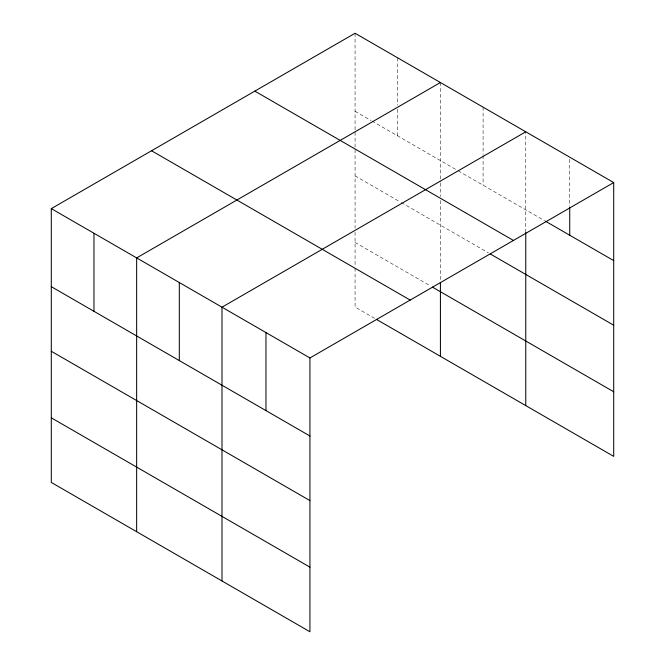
<?xml version="1.0" encoding="UTF-8"?>
<svg xmlns="http://www.w3.org/2000/svg" width="665" height="665" viewBox="0 0 665 665"><rect width="100%" height="100%" fill="white"/><g stroke="black" fill="none" stroke-linecap="round" stroke-linejoin="round"><path stroke-width="0.5" stroke-dasharray="3.33 2.49" d="M525.766 232.401L525.766 131.803M355.068 111.288L371.07 120.531M371.959 121.047L457.312 170.315M458.202 170.83L544.61 220.722M355.068 175.893L400.413 202.069M401.303 202.584L488.426 252.883M355.068 242.451L430.637 286.075M374.628 318.344L355.068 307.047L355.068 268.086M569.73 159.243L569.73 206.474M483.089 107.165L483.089 154.396M483.089 155.427L483.089 185.203M440.421 82.526L440.421 182.102M440.421 183.124L440.421 196.458M440.421 200.556L440.421 280.464M397.745 57.888L397.745 105.12M397.745 109.226L397.745 135.926M355.068 33.25L355.068 228.112M355.068 232.21L355.068 267.056"/><path stroke-width="1" d="M613.704 182.567L355.068 33.25L51.296 208.627L51.296 482.433L309.932 631.75L309.932 357.953L613.704 182.567L613.704 456.373L376.407 319.366M525.766 232.401L525.766 405.6M440.421 82.526L136.649 257.904L136.649 531.709M525.766 131.803L221.994 307.18L221.994 580.977M545.508 221.237L613.704 260.613M254.828 91.122L513.455 240.447M490.205 253.914L613.704 325.21M432.416 287.105L613.704 391.768M151.545 150.756L410.172 300.073M51.296 208.627L309.932 357.953M51.296 286.673L309.932 435.991M51.296 351.27L309.932 500.595M51.296 417.828L309.932 567.145M569.73 207.505L569.73 235.227M440.421 282.509L440.421 356.324M265.967 332.567L265.967 410.604M179.317 282.542L179.317 360.588M93.973 233.265L93.973 311.311"/></g></svg>
